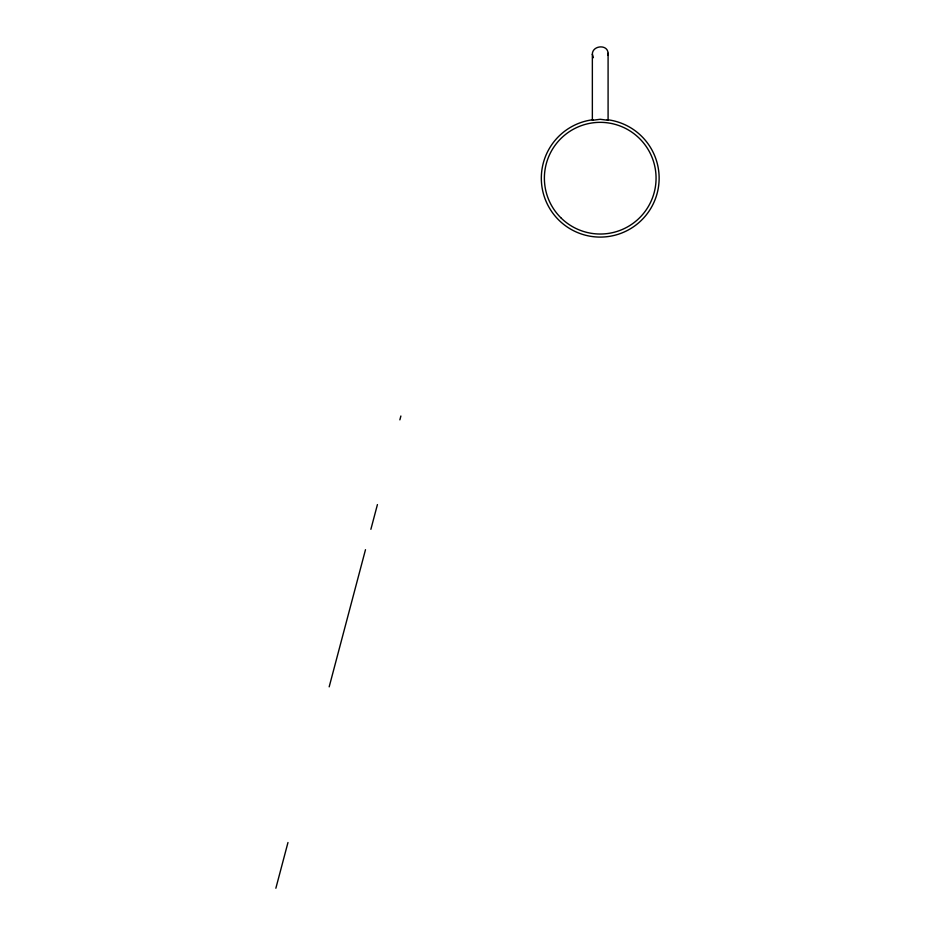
<?xml version="1.0" encoding="UTF-8"?>
<svg xmlns="http://www.w3.org/2000/svg" width="935" height="935" viewBox="0 0 935 935"><rect width="100%" height="100%" fill="white"/><g stroke="black" fill="none" stroke-linecap="round" stroke-linejoin="round"><path stroke-width="1.4" d="M592.358 54.242C592.264 45.371 607.715 43.922 608.089 53.248L608.089 120.311L600.223 119.271L592.358 120.311L592.358 54.242L593.409 57.666M607.82 55.083L608.089 53.248M275.86 888.25L287.968 842.517M329.178 686.851L365.492 549.687M370.879 529.315L377.424 504.584M399.864 419.85L400.881 416.017M607.212 119.692A58.917 58.917 0 0 1 650.035 209.639A58.917 58.917 0 0 1 550.411 209.639A58.917 58.917 0 0 1 593.234 119.692M560.743 217.668A55.831 55.831 0 0 0 654.161 192.633A55.831 55.831 0 0 0 585.777 124.25A55.831 55.831 0 0 0 560.743 217.668"/></g></svg>
